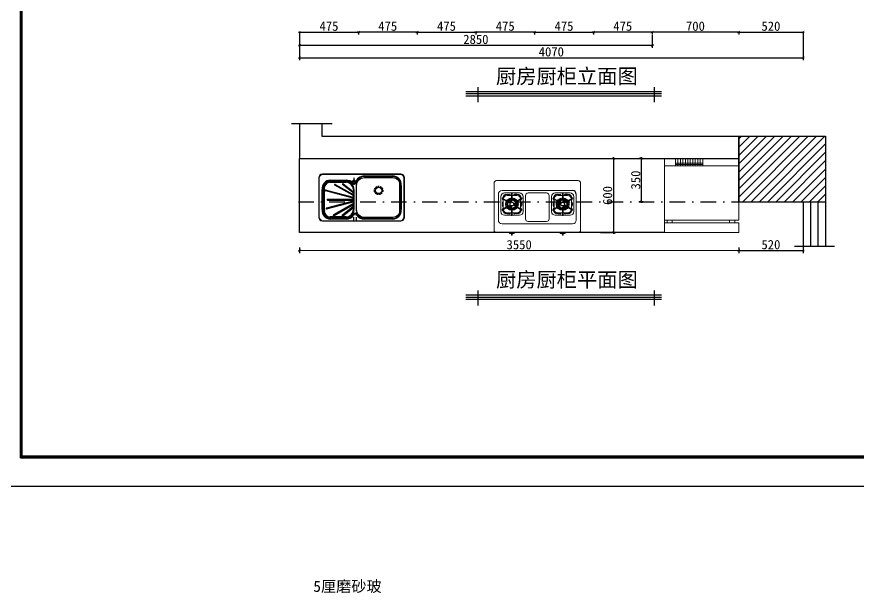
# Model space of a CAD drawing. Header units: millimetres. Extents: x 71641 to 191108, y -23091 to 29972.
# Drawn here: x 167417 to 174218, y -10485 to -5828 of the extents above; entities that cross this region are included whole.
import ezdxf

# ---------------------------------------------------------------- set-up
doc = ezdxf.new("R2010")
doc.units = ezdxf.units.MM
doc.linetypes.add('DASHDOT2', pattern=[0.5, 0.25, -0.125, 0, -0.125])
doc.linetypes.add('DASHEDX2', pattern=[1.5, 1, -0.5])
for name, color, linetype in [('00', 1, 'Continuous'), ('3', 5, 'Continuous'), ('7', 7, 'Continuous')]:
    doc.layers.add(name, color=color, linetype=linetype)
doc.layers.add('4', color=4, linetype='Continuous', lineweight=5)
doc.styles.add('30', font='SimSun.ttf', dxfattribs={"height": 75})
doc.styles.get("Standard").update_dxf_attribs({"font": 'SimSun.ttf', "height": 150})
doc.dimstyles.new('30', dxfattribs={"dimscale": 0, "dimtxt": 90, "dimasz": 20, "dimexe": 20, "dimexo": 20, "dimgap": 10, "dimtad": 1, "dimdec": 0, "dimzin": 0, "dimdsep": 46, "dimtxsty": '30', "dimblk": 'ARCHTICK', "dimcen": 20, "dimdle": 10, "dimclrd": 8, "dimclre": 8, "dimclrt": 2, "dimadec": 0, "dimazin": 0, "dimtfac": 1, "dimtdec": 0, "dimtmove": 2, "dimatfit": 3, "dimldrblk": 'DOT', "dimfxl": 0, "dimtolj": 2, "dimtzin": 0, "dimlwd": -1, "dimarcsym": 0})

# ---------------------------------------------------------------- blocks, each defined once
blk = doc.blocks.new('erhgeh')
at = {"layer": '3'}
for p, q in [((194902.2, -17332.8), (194902.2, -17332.8)), ((194902.2, -17332.8), (194920.7, -17332.8)), ((194942.2, -17314.8), (194942.2, -17385.8)), ((194942.2, -17380.8), (194942.2, -17319.8)), ((194982.2, -17332.8), (194963.7, -17332.8)), ((195312.2, -17332.8), (195330.7, -17332.8)), ((195352.2, -17314.8), (195352.2, -17385.8)), ((195352.2, -17380.8), (195352.2, -17319.8)), ((195392.2, -17332.8), (195373.7, -17332.8)), ((195392.2, -17332.8), (195392.2, -17332.8)), ((194859.9, -17362.3), (194921.4, -17397.8)), ((194917.1, -17395.3), (194864.3, -17364.8)), ((194865.2, -17400.3), (194865.2, -17419.3)), ((194921.4, -17387.8), (194933.5, -17380.8)), ((194930.2, -17400.9), (194921.4, -17387.8)), ((194934.7, -17396.8), (194927.5, -17384.3)), ((194940.5, -17394.9), (194933.5, -17380.8)), ((194956, -17403.9), (194971.7, -17402.8)), ((194957.2, -17409.8), (194971.7, -17409.8)), ((195024.5, -17362.3), (194963, -17397.8)), ((194967.3, -17395.3), (195020.1, -17364.8)), ((194971.7, -17402.8), (194971.7, -17416.8)), ((195019.2, -17400.3), (195019.2, -17419.3)), ((195269.9, -17362.3), (195331.4, -17397.8)), ((195327.1, -17395.3), (195274.3, -17364.8)), ((195275.2, -17400.3), (195275.2, -17419.3)), ((195322.7, -17402.8), (195322.7, -17416.8)), ((195338.4, -17403.9), (195322.7, -17402.8)), ((195337.2, -17409.8), (195322.7, -17409.8)), ((195353.9, -17394.9), (195360.9, -17380.8)), ((195359.7, -17396.8), (195366.9, -17384.3)), ((195373, -17387.8), (195360.9, -17380.8)), ((195364.2, -17400.9), (195373, -17387.8)), ((195434.5, -17362.3), (195373, -17397.8)), ((195377.3, -17395.3), (195430.1, -17364.8)), ((195429.2, -17400.3), (195429.2, -17419.3)), ((194859.9, -17457.3), (194921.4, -17421.8)), ((194917.1, -17424.3), (194864.3, -17454.8)), ((194930.2, -17418.8), (194921.4, -17431.9)), ((194933.5, -17438.9), (194921.4, -17431.9)), ((194934.7, -17422.8), (194927.5, -17435.4)), ((194940.5, -17424.7), (194933.5, -17438.9)), ((194942.2, -17504.8), (194942.2, -17433.8)), ((194942.2, -17438.8), (194942.2, -17499.8)), ((194956, -17415.8), (194971.7, -17416.8)), ((195024.5, -17457.3), (194963, -17421.8)), ((194967.3, -17424.3), (195020.1, -17454.8)), ((195269.9, -17457.3), (195331.4, -17421.8)), ((195327.1, -17424.3), (195274.3, -17454.8)), ((195338.4, -17415.8), (195322.7, -17416.8)), ((195352.2, -17504.8), (195352.2, -17433.8)), ((195352.2, -17438.8), (195352.2, -17499.8)), ((195353.9, -17424.7), (195360.9, -17438.9)), ((195359.7, -17422.8), (195366.9, -17435.4)), ((195360.9, -17438.9), (195373, -17431.9)), ((195364.2, -17418.8), (195373, -17431.9)), ((195434.5, -17457.3), (195373, -17421.8)), ((195377.3, -17424.3), (195430.1, -17454.8)), ((194902.2, -17486.8), (194920.7, -17486.8)), ((194982.2, -17486.8), (194963.7, -17486.8)), ((194982.2, -17486.8), (194982.2, -17486.8)), ((195312.2, -17486.8), (195312.2, -17486.8)), ((195312.2, -17486.8), (195330.7, -17486.8)), ((195392.2, -17486.8), (195373.7, -17486.8))]:
    blk.add_line(p, q, dxfattribs=at)
at = {"layer": '3', "const_width": 1}
for points in [[(194942.2, -17380.8), (194942.2, -17319.8)], [(195352.2, -17380.8), (195352.2, -17319.8)], [(194917.1, -17395.3), (194864.3, -17364.8)], [(194967.3, -17395.3), (195020.1, -17364.8)], [(195327.1, -17395.3), (195274.3, -17364.8)], [(195377.3, -17395.3), (195430.1, -17364.8)], [(194917.1, -17424.3), (194864.3, -17454.8)], [(194942.2, -17438.8), (194942.2, -17499.8)], [(194967.3, -17424.3), (195020.1, -17454.8)], [(195327.1, -17424.3), (195274.3, -17454.8)], [(195352.2, -17438.8), (195352.2, -17499.8)], [(195377.3, -17424.3), (195430.1, -17454.8)]]:
    blk.add_lwpolyline(points, dxfattribs=at)
for points in [[(194942.2, -17394.8, -1), (194942.2, -17424.8, -1), (194942.2, -17394.8, -1)], [(195352.2, -17394.8, 1), (195352.2, -17424.8, 1), (195352.2, -17394.8, 1)]]:
    blk.add_lwpolyline(points, format="xyb", dxfattribs=at)
at = {"layer": '3'}
for centre, radius in [((194942.2, -17409.8), 50), ((194942.2, -17409.8), 40), ((194942.2, -17409.8), 37), ((194942.2, -17409.8), 34), ((194942.2, -17409.8), 15), ((195352.2, -17409.8), 50), ((195352.2, -17409.8), 40), ((195352.2, -17409.8), 37), ((195352.2, -17409.8), 34), ((195352.2, -17409.8), 15)]:
    blk.add_circle(centre, radius, dxfattribs=at)
for centre, radius, start, end in [((194902.2, -17369.8), 37, 90, 180), ((194921, -17341.8), 8.95, 12.56398, 91.68605), ((194963.4, -17341.8), 8.95, 88.31395, 167.43602), ((194982.2, -17369.8), 37, 0, 90), ((195312.2, -17369.8), 37, 90, 180), ((195331, -17341.8), 8.95, 12.56398, 91.68605), ((195373.4, -17341.8), 8.95, 88.31395, 167.43602), ((195392.2, -17369.8), 37, 0, 90), ((194877.1, -17367.8), 12.1, 189.66757, 246.08239), ((194874.1, -17400.1), 8.95, 102.56398, 181.68605), ((194935.2, -17397.7), 17, 95.73063, 144.26937), ((194956.2, -17409.8), 17, 335.73063, 24.26937), ((195007.3, -17367.8), 12.1, 293.91761, 350.33243), ((195010.3, -17400.1), 8.95, 358.31395, 77.43602), ((195287.1, -17367.8), 12.1, 189.66757, 246.08239), ((195284.1, -17400.1), 8.95, 102.56398, 181.68605), ((195338.2, -17409.8), 17, 155.73063, 204.26937), ((195359.2, -17397.7), 17, 35.73063, 84.26937), ((195417.3, -17367.8), 12.1, 293.91761, 350.33243), ((195420.3, -17400.1), 8.95, 358.31395, 77.43602), ((194874.1, -17419.6), 8.95, 178.31395, 257.43602), ((194877.1, -17451.8), 12.1, 113.91761, 170.33243), ((194902.2, -17449.8), 37, 180, 270), ((194935.2, -17421.9), 17, 215.73063, 264.26937), ((194982.2, -17449.8), 37, 270, 0), ((195010.3, -17419.6), 8.95, 282.56398, 1.68605), ((195007.3, -17451.8), 12.1, 9.66757, 66.08239), ((195284.1, -17419.6), 8.95, 178.31395, 257.43602), ((195287.1, -17451.8), 12.1, 113.91761, 170.33243), ((195312.2, -17449.8), 37, 180, 270), ((195359.2, -17421.9), 17, 275.73063, 324.26937), ((195392.2, -17449.8), 37, 270, 0), ((195420.3, -17419.6), 8.95, 282.56398, 1.68605), ((195417.3, -17451.8), 12.1, 9.66757, 66.08239), ((194921, -17477.9), 8.95, 268.31395, 347.43602), ((194963.4, -17477.9), 8.95, 192.56398, 271.68605), ((195331, -17477.9), 8.95, 268.31395, 347.43602), ((195373.4, -17477.9), 8.95, 192.56398, 271.68605)]:
    blk.add_arc(centre, radius, start, end, dxfattribs=at)
at = {"layer": '4', "color": 4}
for p, q in [((194797.2, -17239.8), (194797.2, -17619.8)), ((195477.2, -17219.8), (194817.2, -17219.8)), ((195497.2, -17619.8), (195497.2, -17239.8)), ((194832.2, -17329.8), (194832.2, -17539.8)), ((194862.2, -17299.8), (195432.2, -17299.8)), ((194882.2, -17319.8), (195002.2, -17319.8)), ((194902.2, -17339.8), (194982.2, -17339.8)), ((195052.2, -17339.8), (195052.2, -17529.8)), ((195072.2, -17319.8), (195222.2, -17319.8)), ((195242.2, -17339.8), (195242.2, -17529.8)), ((195412.2, -17319.8), (195292.2, -17319.8)), ((195392.2, -17339.8), (195312.2, -17339.8)), ((195462.2, -17539.8), (195462.2, -17329.8)), ((194852.2, -17349.8), (194852.2, -17469.8)), ((194872.2, -17369.8), (194872.2, -17449.8)), ((195012.2, -17369.8), (195012.2, -17449.8)), ((195032.2, -17349.8), (195032.2, -17469.8)), ((195262.2, -17349.8), (195262.2, -17469.8)), ((195282.2, -17369.8), (195282.2, -17449.8)), ((195422.2, -17369.8), (195422.2, -17449.8)), ((195442.2, -17349.8), (195442.2, -17469.8)), ((194882.2, -17499.8), (195002.2, -17499.8)), ((194902.2, -17479.8), (194982.2, -17479.8)), ((195412.2, -17499.8), (195292.2, -17499.8)), ((195392.2, -17479.8), (195312.2, -17479.8)), ((194862.2, -17569.8), (195432.2, -17569.8)), ((195072.2, -17549.8), (195222.2, -17549.8)), ((194817.2, -17639.8), (195477.2, -17639.8)), ((194921.3, -17639.8), (194921.3, -17645.1)), ((194923, -17647.1), (194935.7, -17649)), ((194938.3, -17651.9), (194938.3, -17657.8)), ((194940.3, -17659.8), (194942.3, -17659.8)), ((194944.3, -17651.9), (194944.3, -17657.8)), ((194946.8, -17649), (194959.6, -17647.1)), ((194961.3, -17639.8), (194961.3, -17645.1)), ((195333.1, -17639.8), (195333.1, -17645.1)), ((195347.6, -17649), (195334.8, -17647.1)), ((195350.1, -17651.9), (195350.1, -17657.8)), ((195354.1, -17659.8), (195352.1, -17659.8)), ((195356.1, -17651.9), (195356.1, -17657.8)), ((195371.4, -17647.1), (195358.7, -17649)), ((195373.1, -17639.8), (195373.1, -17645.1))]:
    blk.add_line(p, q, dxfattribs=at)
for centre, radius, start, end in [((194817.2, -17239.8), 20, 90, 180), ((195477.2, -17239.8), 20, 0, 90), ((194862.2, -17329.8), 30, 90, 180), ((194882.2, -17349.8), 30, 90, 180), ((194902.2, -17369.8), 30, 90, 180), ((194982.2, -17369.8), 30, 0, 90), ((195002.2, -17349.8), 30, 0, 90), ((195072.2, -17339.8), 20, 90, 180), ((195222.2, -17339.8), 20, 0, 90), ((195292.2, -17349.8), 30, 90, 180), ((195312.2, -17369.8), 30, 90, 180), ((195392.2, -17369.8), 30, 0, 90), ((195412.2, -17349.8), 30, 0, 90), ((194882.2, -17469.8), 30, 180, 270), ((194902.2, -17449.8), 30, 180, 270), ((194982.2, -17449.8), 30, 270, 0), ((195002.2, -17469.8), 30, 270, 0), ((195292.2, -17469.8), 30, 180, 270), ((195312.2, -17449.8), 30, 180, 270), ((195392.2, -17449.8), 30, 270, 0), ((195412.2, -17469.8), 30, 270, 0), ((194862.2, -17539.8), 30, 180, 270), ((195072.2, -17529.8), 20, 180, 270), ((195222.2, -17529.8), 20, 270, 0), ((195432.2, -17539.8), 30, 270, 0), ((194817.2, -17619.8), 20, 180, 270), ((194923.3, -17645.1), 2, 180, 261.46923), ((194941.3, -17895), 248.6, 85.77922, 94.22078), ((194931, -17652.6), 7.27, 12.02403, 57.18589), ((194935.3, -17651.9), 3, 0, 81.46923), ((194940.3, -17657.8), 2, 180, 270), ((194942.3, -17657.8), 2, 270, 0), ((194947.3, -17651.9), 3, 98.53077, 180), ((194951.5, -17652.6), 7.27, 122.81411, 167.97597), ((194959.3, -17645.1), 2, 278.53077, 0), ((195335.1, -17645.1), 2, 180, 261.46923), ((195353.1, -17895), 248.6, 85.77922, 94.22078), ((195342.9, -17652.6), 7.27, 12.02403, 57.18589), ((195347.1, -17651.9), 3, 0, 81.46923), ((195352.1, -17657.8), 2, 180, 270), ((195354.1, -17657.8), 2, 270, 0), ((195359.1, -17651.9), 3, 98.53077, 180), ((195363.3, -17652.6), 7.27, 122.81411, 167.97597), ((195371.1, -17645.1), 2, 278.53077, 0), ((195477.2, -17619.8), 20, 270, 0)]:
    blk.add_arc(centre, radius, start, end, dxfattribs=at)
at = {"layer": '7', "color": 7}
blk.add_arc((195432.2, -17329.8), 30, 0, 90, dxfattribs=at)
blk.add_arc((195432.2, -17329.8), 30, 0, 90, dxfattribs=at)
blk = doc.blocks.new('ggeg')
at = {"layer": '4', "color": 8}
for p, q in [((193093.9, -17559.8), (193093.9, -17039.8)), ((193182.5, -17039.8), (193182.5, -17099.8)), ((193202.5, -17039.8), (193202.5, -17099.8)), ((193222.5, -17039.8), (193222.5, -17099.8)), ((193242.5, -17039.8), (193242.5, -17099.8)), ((193262.5, -17039.8), (193262.5, -17099.8)), ((193282.5, -17039.8), (193282.5, -17099.8)), ((193302.5, -17039.8), (193302.5, -17099.8)), ((193322.5, -17039.8), (193322.5, -17099.8)), ((193342.5, -17039.8), (193342.5, -17099.8)), ((193362.5, -17039.8), (193362.5, -17099.8)), ((193382.5, -17039.8), (193382.5, -17099.8)), ((193402.5, -17039.8), (193402.5, -17099.8)), ((193693.9, -17539.8), (193693.9, -17039.8)), ((193693.9, -17099.8), (193093.9, -17099.8)), ((193402.5, -17079.8), (193182.5, -17079.8)), ((193402.5, -17089.8), (193182.5, -17089.8)), ((193093.9, -17539.8), (193693.9, -17539.8)), ((193115.2, -17559.8), (193115.2, -17539.8)), ((193156.9, -17559.8), (193156.9, -17539.8)), ((193619.9, -17559.8), (193619.9, -17539.8)), ((193661.5, -17559.8), (193661.5, -17539.8)), ((193093.9, -17559.8), (193693.9, -17559.8)), ((193093.9, -17559.8), (193093.9, -17639.8)), ((193693.9, -17639.8), (193693.9, -17559.8)), ((193093.9, -17639.8), (193693.9, -17639.8))]:
    blk.add_line(p, q, dxfattribs=at)
blk = doc.blocks.new('_ARCHTICK')
at = {"color": 0, "linetype": 'ByBlock', "const_width": 0.15}
blk.add_lwpolyline([(-0.5, -0.5), (0.5, 0.5)], dxfattribs=at)
blk = doc.blocks.new('*D506')
at = {"color": 8, "lineweight": -2}
for p, q in [((172134.8, -6971.8), (172260.4, -6971.8)), ((172134.8, -7571.8), (172260.4, -7571.8))]:
    blk.add_line(p, q, dxfattribs=at)
at = {"color": 8}
blk.add_line((172240.4, -6961.8), (172240.4, -7581.8), dxfattribs=at)
at = {"layer": 'Defpoints', "color": 0}
for p in [(172114.8, -6971.8), (172114.8, -7571.8), (172240.4, -7571.8)]:
    blk.add_point(p, dxfattribs=at)
at = {"color": 8, "xscale": 20, "yscale": 20, "zscale": 20}
for p, rotation in [((172240.4, -6971.8), 90), ((172240.4, -7571.8), 270)]:
    blk.add_blockref('_ARCHTICK', p, dxfattribs=dict(at, rotation=rotation))
at = {"color": 2, "insert": (172192.9, -7271.8), "char_height": 75, "attachment_point": 5, "rotation": 90, "style": '30'}
blk.add_mtext('\\A2;600', dxfattribs=at)
blk = doc.blocks.new('_Dot')
at = {"color": 0, "linetype": 'ByBlock', "lineweight": -2}
blk.add_line((-0.5, 0), (-1, 0), dxfattribs=at)
at = {"color": 0, "linetype": 'ByBlock', "const_width": 0.5}
blk.add_lwpolyline([(-0.25, 0, 1), (0.25, 0, 1)], format="xyb", close=True, dxfattribs=at)
blk = doc.blocks.new('DOT')
at = {"color": 0, "linetype": 'ByBlock'}
blk.add_line((-0.5, 0), (-1, 0), dxfattribs=at)
at = {"color": 0, "linetype": 'ByBlock', "const_width": 0.5}
blk.add_lwpolyline([(-0.25, 0, 1), (0.25, 0, 1)], format="xyb", close=True, dxfattribs=at)
blk = doc.blocks.new('*D507')
at = {"color": 8}
blk.add_line((173262.7, -7717), (169692.7, -7717.7), dxfattribs=at)
at = {"color": 8, "lineweight": -2}
for p, q in [((169702.7, -7692.1), (169702.7, -7737.7)), ((173252.7, -7691.4), (173252.7, -7737))]:
    blk.add_line(p, q, dxfattribs=at)
at = {"layer": 'Defpoints', "color": 0}
for p in [(169702.7, -7672.1), (173252.7, -7671.4), (169702.7, -7717.7)]:
    blk.add_point(p, dxfattribs=at)
at = {"color": 8, "xscale": 20, "yscale": 20, "zscale": 20}
for p, rotation in [((169702.7, -7717.7), 180.0113753981671), ((173252.7, -7717), 0.01137539816710387)]:
    blk.add_blockref('_ARCHTICK', p, dxfattribs=dict(at, rotation=rotation))
at = {"color": 2, "insert": (171477.7, -7669.8), "char_height": 75, "attachment_point": 5, "rotation": 0.01138, "style": '30'}
blk.add_mtext('\\A2;3550', dxfattribs=at)
blk = doc.blocks.new('*D509')
at = {"color": 8, "lineweight": -2}
for p, q in [((169702.7, -5946.2), (169702.7, -6178.7)), ((173772.7, -5946.2), (173772.7, -6178.7))]:
    blk.add_line(p, q, dxfattribs=at)
at = {"color": 8}
blk.add_line((169692.7, -6158.7), (173782.7, -6158.7), dxfattribs=at)
at = {"layer": 'Defpoints', "color": 0}
for p in [(169702.7, -5926.2), (173772.7, -5926.2), (173772.7, -6158.7)]:
    blk.add_point(p, dxfattribs=at)
at = {"color": 8, "xscale": 20, "yscale": 20, "zscale": 20, "rotation": 180}
blk.add_blockref('_ARCHTICK', (169702.7, -6158.7), dxfattribs=at)
at = {"color": 8, "xscale": 20, "yscale": 20, "zscale": 20}
blk.add_blockref('_ARCHTICK', (173772.7, -6158.7), dxfattribs=at)
at = {"color": 2, "insert": (171737.7, -6111.2), "char_height": 75, "attachment_point": 5, "style": '30'}
blk.add_mtext('\\A2;4070', dxfattribs=at)
blk = doc.blocks.new('*D510')
at = {"color": 8}
blk.add_line((173262.7, -5951.7), (172542.7, -5951.7), dxfattribs=at)
at = {"color": 8, "lineweight": -2}
for p, q in [((172552.7, -5946.2), (172552.7, -5971.7)), ((173252.7, -5954.4), (173252.7, -5971.7))]:
    blk.add_line(p, q, dxfattribs=at)
at = {"layer": 'Defpoints', "color": 0}
for p in [(172552.7, -5926.2), (172552.7, -5951.7), (173252.7, -5934.4)]:
    blk.add_point(p, dxfattribs=at)
at = {"color": 8, "xscale": 20, "yscale": 20, "zscale": 20, "rotation": 180}
blk.add_blockref('_ARCHTICK', (172552.7, -5951.7), dxfattribs=at)
at = {"color": 8, "xscale": 20, "yscale": 20, "zscale": 20}
blk.add_blockref('_ARCHTICK', (173252.7, -5951.7), dxfattribs=at)
at = {"color": 2, "insert": (172902.7, -5904.2), "char_height": 75, "attachment_point": 5, "style": '30'}
blk.add_mtext('\\A2;700', dxfattribs=at)
blk = doc.blocks.new('A$C61806B4C')
at = {"layer": '3', "linetype": 'DASHEDX2', "ltscale": 30}
for p, q in [((335.5, 352), (335.5, 411.9)), ((310.2, 381.5), (360.2, 381.5)), ((335, 8.5), (335, 145.3)), ((360, 8.5), (360, 150.3))]:
    blk.add_line(p, q, dxfattribs=at)
at = {"layer": '3'}
for p, q in [((435, 430), (705, 430)), ((435, 425), (705, 425)), ((110, 390), (260, 390)), ((110, 385), (260, 385)), ((110, 375), (260, 375)), ((110.1, 370), (260, 370)), ((324.4, 246.1), (152.9, 342.1)), ((156.2, 349.5), (326, 254.3)), ((322.3, 274.7), (226.3, 347.8)), ((231.3, 354.2), (330, 279.1)), ((779.1, 340), (779.1, 110)), ((784.1, 340), (784.1, 110)), ((33.7, 110), (33.7, 300)), ((38.7, 110), (38.7, 300)), ((48.7, 110), (48.7, 300)), ((53.7, 109.6), (53.7, 300.4)), ((327.7, 219.1), (68.4, 287.6)), ((69.4, 295.6), (326.9, 227.4)), ((330, 300), (330, 110)), ((335, 300), (335, 110)), ((327.7, 191.9), (73.3, 124.7)), ((74.4, 116.7), (327, 183.6)), ((83.5, 208.9), (321.1, 210.1)), ((83.5, 200.9), (321.1, 200.9)), ((324.6, 164.9), (140.7, 59.8)), ((144, 52.4), (326.2, 156.7)), ((322.6, 136.3), (224.3, 58.6)), ((229.3, 52.2), (330, 131.8)), ((260, 35), (110, 35)), ((260, 25), (110, 25)), ((260, 20), (110, 20)), ((260, 40), (110.1, 40)), ((705, 25), (435, 25)), ((705, 20), (435, 20))]:
    blk.add_line(p, q, dxfattribs=at)
blk.add_lwpolyline([(435, 415), (705, 415, -0.445378), (769.1, 340), (769.1, 110, -0.445378), (705, 35), (435, 35, -0.414214), (360, 110), (360, 340, -0.414214)], format="xyb", close=True, dxfattribs=at)
for points in [[(326.4, 253.6), (329.7, 253.7), (330.3, 258.9), (330.3, 262.2), (327.6, 267.5), (325.6, 270.8), (322.3, 274.7)], [(326.9, 227.4), (329.4, 231.9), (329.4, 234.5), (328.7, 239.8), (327.4, 242.4), (326.7, 244.4), (324.4, 246.1)], [(321.1, 210.1), (324.9, 212.7), (326.8, 215.4), (327.5, 216.7), (326.8, 219.3)], [(321.1, 200.9), (324.9, 198.3), (326.9, 195.6), (327.5, 194.3), (326.9, 191.7)], [(327, 183.6), (329.5, 179.2), (329.5, 176.5), (328.8, 171.2), (327.5, 168.6), (326.9, 166.6), (324.6, 164.9)], [(326.6, 157.4), (329.9, 157.4), (330.6, 152.1), (330.6, 148.8), (327.9, 143.5), (325.9, 140.2), (322.6, 136.3)]]:
    blk.add_lwpolyline(points, dxfattribs=at)
for centre, radius in [((335.5, 381.5), 9.98), ((569.6, 292.4), 30)]:
    blk.add_circle(centre, radius, dxfattribs=at)
at = {"layer": '3', "linetype": 'DASHEDX2', "ltscale": 15}
blk.add_circle((569.6, 292.4), 40, dxfattribs=at)
at = {"layer": '3'}
for centre, radius, start, end in [((435, 340), 90, 90, 165.54175), ((435, 340), 85, 90, 165.97218), ((703.3, 348.8), 81.2, 353.79855, 88.80782), ((703.3, 348.7), 76.3, 353.4172, 88.7258), ((112.1, 310.8), 79.2, 91.55095, 187.83485), ((112.2, 310.8), 74.3, 91.66165, 188.32154), ((112.2, 310.6), 64.4, 91.93734, 189.50115), ((112.2, 310.6), 59.4, 92.01724, 189.89388), ((154.5, 345.8), 4.05, 66.25499, 246.25499), ((230, 350.4), 4.05, 67.55079, 247.55079), ((260, 300), 90, 43.79336, 90), ((260, 300), 85, 40.28976, 90), ((260, 300), 75, 0, 90), ((260, 300), 70, 0, 90), ((336.4, 369.2), 18.3, 231.12191, 331.88838), ((336.4, 369.2), 13.3, 211.44562, 329.4824), ((68.9, 291.6), 4.05, 82.59265, 262.59265), ((83.5, 205), 4.05, 90, 270), ((83.5, 204.9), 4.05, 90.26249, 270.26249), ((112.1, 99.2), 79.2, 172.16515, 268.44905), ((112.2, 99.2), 74.3, 171.67846, 268.33835), ((112.2, 99.4), 64.4, 170.49885, 268.06266), ((112.2, 99.4), 59.4, 170.10612, 267.98276), ((73.9, 120.7), 4.05, 97.66984, 277.66984), ((260, 110), 70, 270, 0), ((260, 110), 75, 270, 0), ((703.3, 101.3), 76.3, 271.2742, 6.5828), ((703.3, 101.2), 81.2, 271.19218, 6.20145), ((142.3, 56.1), 4.05, 114.0075, 294.0075), ((228, 56), 4.05, 112.7117, 292.7117), ((260, 110), 85, 270, 328.92614), ((260, 110), 90, 270, 328.8241), ((347.9, 55.8), 18.3, 16.84671, 146.70855), ((347.9, 55.8), 13.3, 13.70757, 148.55438), ((435, 110), 90, 214.58235, 270), ((435, 110), 85, 215.14391, 270)]:
    blk.add_arc(centre, radius, start, end, dxfattribs=at)
at = {"layer": '4'}
for p, q in [((0, 35), (0, 415)), ((5, 40), (5, 410)), ((35, 450), (780, 450)), ((40, 445), (775, 445)), ((810, 410), (810, 40)), ((815, 415), (815, 35)), ((775, 5), (40, 5)), ((780, 0), (35, 0))]:
    blk.add_line(p, q, dxfattribs=at)
for centre, start, end in [((35, 415), 90, 180), ((40, 410), 90, 180), ((775, 410), 0, 90), ((780, 415), 0, 90), ((35, 35), 180, 270), ((40, 40), 180, 270), ((775, 40), 270, 0), ((780, 35), 270, 0)]:
    blk.add_arc(centre, 35, start, end, dxfattribs=at)
blk = doc.blocks.new('洗手池图块')
at = {"layer": '3'}
blk.add_blockref('A$C61806B4C', (-920.5, -7.7), dxfattribs=at)
blk = doc.blocks.new('*D511')
at = {"color": 8, "lineweight": -2}
for p, q in [((172479.5, -6971.8), (172447.3, -6971.8)), ((172479.5, -7321.8), (172447.3, -7321.8))]:
    blk.add_line(p, q, dxfattribs=at)
at = {"color": 8}
blk.add_line((172467.3, -7331.8), (172467.3, -6961.8), dxfattribs=at)
at = {"layer": 'Defpoints', "color": 0}
for p in [(172467.3, -6971.8), (172499.5, -6971.8), (172499.5, -7321.8)]:
    blk.add_point(p, dxfattribs=at)
at = {"color": 8, "xscale": 20, "yscale": 20, "zscale": 20}
for p, rotation in [((172467.3, -6971.8), 90), ((172467.3, -7321.8), 270)]:
    blk.add_blockref('_ARCHTICK', p, dxfattribs=dict(at, rotation=rotation))
at = {"color": 2, "insert": (172419.8, -7146.8), "char_height": 75, "attachment_point": 5, "rotation": 90, "style": '30'}
blk.add_mtext('\\A2;350', dxfattribs=at)
blk = doc.blocks.new('*D512')
at = {"color": 8, "lineweight": -2}
for p, q in [((169702.7, -5976.7), (169702.7, -6078.3)), ((172552.7, -5976.7), (172552.7, -6078.3))]:
    blk.add_line(p, q, dxfattribs=at)
at = {"color": 8}
blk.add_line((169692.7, -6058.3), (172562.7, -6058.3), dxfattribs=at)
at = {"layer": 'Defpoints', "color": 0}
for p in [(169702.7, -5956.7), (172552.7, -5956.7), (172552.7, -6058.3)]:
    blk.add_point(p, dxfattribs=at)
at = {"color": 8, "xscale": 20, "yscale": 20, "zscale": 20, "rotation": 180}
blk.add_blockref('_ARCHTICK', (169702.7, -6058.3), dxfattribs=at)
at = {"color": 8, "xscale": 20, "yscale": 20, "zscale": 20}
blk.add_blockref('_ARCHTICK', (172552.7, -6058.3), dxfattribs=at)
at = {"color": 2, "insert": (171127.7, -6010.8), "char_height": 75, "attachment_point": 5, "style": '30'}
blk.add_mtext('\\A2;2850', dxfattribs=at)
blk = doc.blocks.new('*D513')
at = {"color": 8}
blk.add_line((171612.7, -5951.7), (171117.7, -5951.7), dxfattribs=at)
at = {"color": 8, "lineweight": -2}
for p, q in [((171127.7, -5946.2), (171127.7, -5971.7)), ((171602.7, -5946.2), (171602.7, -5971.7))]:
    blk.add_line(p, q, dxfattribs=at)
at = {"layer": 'Defpoints', "color": 0}
for p in [(171127.7, -5926.2), (171127.7, -5951.7), (171602.7, -5926.2)]:
    blk.add_point(p, dxfattribs=at)
at = {"color": 8, "xscale": 20, "yscale": 20, "zscale": 20, "rotation": 180}
blk.add_blockref('_ARCHTICK', (171127.7, -5951.7), dxfattribs=at)
at = {"color": 8, "xscale": 20, "yscale": 20, "zscale": 20}
blk.add_blockref('_ARCHTICK', (171602.7, -5951.7), dxfattribs=at)
at = {"color": 2, "insert": (171365.2, -5904.2), "char_height": 75, "attachment_point": 5, "style": '30'}
blk.add_mtext('\\A2;475', dxfattribs=at)
blk = doc.blocks.new('*D514')
at = {"color": 8}
blk.add_line((170662.7, -5951.7), (170167.7, -5951.7), dxfattribs=at)
at = {"color": 8, "lineweight": -2}
for p, q in [((170177.7, -5946.2), (170177.7, -5971.7)), ((170652.7, -5946.2), (170652.7, -5971.7))]:
    blk.add_line(p, q, dxfattribs=at)
at = {"layer": 'Defpoints', "color": 0}
for p in [(170177.7, -5926.2), (170177.7, -5951.7), (170652.7, -5926.2)]:
    blk.add_point(p, dxfattribs=at)
at = {"color": 8, "xscale": 20, "yscale": 20, "zscale": 20, "rotation": 180}
blk.add_blockref('_ARCHTICK', (170177.7, -5951.7), dxfattribs=at)
at = {"color": 8, "xscale": 20, "yscale": 20, "zscale": 20}
blk.add_blockref('_ARCHTICK', (170652.7, -5951.7), dxfattribs=at)
at = {"color": 2, "insert": (170415.2, -5904.2), "char_height": 75, "attachment_point": 5, "style": '30'}
blk.add_mtext('\\A2;475', dxfattribs=at)
blk = doc.blocks.new('*D515')
at = {"color": 8}
blk.add_line((169692.7, -5951.7), (170187.7, -5951.7), dxfattribs=at)
at = {"color": 8, "lineweight": -2}
for p, q in [((169702.7, -5946.2), (169702.7, -5971.7)), ((170177.7, -5946.2), (170177.7, -5971.7))]:
    blk.add_line(p, q, dxfattribs=at)
at = {"layer": 'Defpoints', "color": 0}
for p in [(169702.7, -5926.2), (170177.7, -5926.2), (170177.7, -5951.7)]:
    blk.add_point(p, dxfattribs=at)
at = {"color": 8, "xscale": 20, "yscale": 20, "zscale": 20, "rotation": 180}
blk.add_blockref('_ARCHTICK', (169702.7, -5951.7), dxfattribs=at)
at = {"color": 8, "xscale": 20, "yscale": 20, "zscale": 20}
blk.add_blockref('_ARCHTICK', (170177.7, -5951.7), dxfattribs=at)
at = {"color": 2, "insert": (169940.2, -5904.2), "char_height": 75, "attachment_point": 5, "style": '30'}
blk.add_mtext('\\A2;475', dxfattribs=at)
blk = doc.blocks.new('*D516')
at = {"color": 8}
blk.add_line((170642.7, -5951.7), (171137.7, -5951.7), dxfattribs=at)
at = {"color": 8, "lineweight": -2}
for p, q in [((170652.7, -5946.2), (170652.7, -5971.7)), ((171127.7, -5946.2), (171127.7, -5971.7))]:
    blk.add_line(p, q, dxfattribs=at)
at = {"layer": 'Defpoints', "color": 0}
for p in [(170652.7, -5926.2), (171127.7, -5926.2), (171127.7, -5951.7)]:
    blk.add_point(p, dxfattribs=at)
at = {"color": 8, "xscale": 20, "yscale": 20, "zscale": 20, "rotation": 180}
blk.add_blockref('_ARCHTICK', (170652.7, -5951.7), dxfattribs=at)
at = {"color": 8, "xscale": 20, "yscale": 20, "zscale": 20}
blk.add_blockref('_ARCHTICK', (171127.7, -5951.7), dxfattribs=at)
at = {"color": 2, "insert": (170890.2, -5904.2), "char_height": 75, "attachment_point": 5, "style": '30'}
blk.add_mtext('\\A2;475', dxfattribs=at)
blk = doc.blocks.new('*D518')
at = {"color": 8}
blk.add_line((171592.7, -5951.7), (172087.7, -5951.7), dxfattribs=at)
at = {"color": 8, "lineweight": -2}
for p, q in [((171602.7, -5946.2), (171602.7, -5971.7)), ((172077.7, -5946.2), (172077.7, -5971.7))]:
    blk.add_line(p, q, dxfattribs=at)
at = {"layer": 'Defpoints', "color": 0}
for p in [(171602.7, -5926.2), (172077.7, -5926.2), (172077.7, -5951.7)]:
    blk.add_point(p, dxfattribs=at)
at = {"color": 8, "xscale": 20, "yscale": 20, "zscale": 20, "rotation": 180}
blk.add_blockref('_ARCHTICK', (171602.7, -5951.7), dxfattribs=at)
at = {"color": 8, "xscale": 20, "yscale": 20, "zscale": 20}
blk.add_blockref('_ARCHTICK', (172077.7, -5951.7), dxfattribs=at)
at = {"color": 2, "insert": (171840.2, -5904.2), "char_height": 75, "attachment_point": 5, "style": '30'}
blk.add_mtext('\\A2;475', dxfattribs=at)
blk = doc.blocks.new('*D519')
at = {"color": 8}
blk.add_line((172562.7, -5951.7), (172067.7, -5951.7), dxfattribs=at)
at = {"color": 8, "lineweight": -2}
for p, q in [((172077.7, -5946.2), (172077.7, -5971.7)), ((172552.7, -5946.2), (172552.7, -5971.7))]:
    blk.add_line(p, q, dxfattribs=at)
at = {"layer": 'Defpoints', "color": 0}
for p in [(172077.7, -5926.2), (172077.7, -5951.7), (172552.7, -5926.2)]:
    blk.add_point(p, dxfattribs=at)
at = {"color": 8, "xscale": 20, "yscale": 20, "zscale": 20, "rotation": 180}
blk.add_blockref('_ARCHTICK', (172077.7, -5951.7), dxfattribs=at)
at = {"color": 8, "xscale": 20, "yscale": 20, "zscale": 20}
blk.add_blockref('_ARCHTICK', (172552.7, -5951.7), dxfattribs=at)
at = {"color": 2, "insert": (172315.2, -5904.2), "char_height": 75, "attachment_point": 5, "style": '30'}
blk.add_mtext('\\A2;475', dxfattribs=at)
blk = doc.blocks.new('*D521')
at = {"color": 8}
blk.add_line((173242.7, -5951.7), (173782.7, -5951.7), dxfattribs=at)
at = {"color": 8, "lineweight": -2}
for p, q in [((173252.7, -5954.4), (173252.7, -5971.7)), ((173772.7, -5954.4), (173772.7, -5971.7))]:
    blk.add_line(p, q, dxfattribs=at)
at = {"layer": 'Defpoints', "color": 0}
for p in [(173252.7, -5934.4), (173772.7, -5934.4), (173772.7, -5951.7)]:
    blk.add_point(p, dxfattribs=at)
at = {"color": 8, "xscale": 20, "yscale": 20, "zscale": 20, "rotation": 180}
blk.add_blockref('_ARCHTICK', (173252.7, -5951.7), dxfattribs=at)
at = {"color": 8, "xscale": 20, "yscale": 20, "zscale": 20}
blk.add_blockref('_ARCHTICK', (173772.7, -5951.7), dxfattribs=at)
at = {"color": 2, "insert": (173512.7, -5904.2), "char_height": 75, "attachment_point": 5, "style": '30'}
blk.add_mtext('\\A2;520', dxfattribs=at)
blk = doc.blocks.new('*D578')
at = {"color": 8, "lineweight": -2}
for p, q in [((173772.7, -7661.8), (173772.7, -7736.9)), ((173252.7, -7691.4), (173252.7, -7737))]:
    blk.add_line(p, q, dxfattribs=at)
at = {"color": 8}
blk.add_line((173242.7, -7717), (173782.7, -7716.9), dxfattribs=at)
at = {"layer": 'Defpoints', "color": 0}
for p in [(173252.7, -7671.4), (173772.7, -7641.8), (173772.7, -7716.9)]:
    blk.add_point(p, dxfattribs=at)
at = {"color": 8, "xscale": 20, "yscale": 20, "zscale": 20}
for p, rotation in [((173252.7, -7717), 180.0113753981671), ((173772.7, -7716.9), 0.01137539816713054)]:
    blk.add_blockref('_ARCHTICK', p, dxfattribs=dict(at, rotation=rotation))
at = {"color": 2, "insert": (173512.7, -7669.4), "char_height": 75, "attachment_point": 5, "rotation": 0.01138, "style": '30'}
blk.add_mtext('\\A2;520', dxfattribs=at)

msp = doc.modelspace()

# ---------------------------------------------------------------- hatches: boundary and pattern name
h = msp.add_hatch()
h.set_pattern_fill('ANSI31', color=8, scale=15, angle=180, style=0)
h.set_pattern_definition([(225, (251680.525, -15675.204), (33.67596, -33.67596), [])])
h.paths.add_polyline_path([(173252.7, -6791.8), (173252.7, -7321.8), (173952.7, -7321.8), (173952.7, -6791.8)])

# ---------------------------------------------------------------- linework, layer by layer
at = {"color": 1}
for p, q in [((169964.9, -6691.8), (169636.4, -6691.8)), ((173702.5, -7681), (174026.4, -7681))]:
    msp.add_line(p, q, dxfattribs=at)
for p, q in [((169702.7, -6691.8), (169702.7, -6971.8)), ((169882.7, -6691.8), (169882.7, -6791.8)), ((169882.7, -6791.8), (173952.7, -6791.8)), ((173252.7, -6791.8), (173252.7, -7321.8)), ((173252.7, -7321.8), (173252.7, -6791.8)), ((173952.7, -6791.8), (173952.7, -7321.8)), ((169702.7, -6971.8), (173252.7, -6971.8)), ((173252.7, -7321.8), (173952.7, -7321.8)), ((173772.7, -7321.8), (173772.7, -7681)), ((173952.7, -7321.8), (173952.7, -7681))]:
    msp.add_line(p, q)
at = {"color": 3}
for p, q in [((169702.7, -7571.8), (169702.7, -6971.8)), ((173832.7, -7321.8), (173832.7, -7681)), ((173892.7, -7321.8), (173892.7, -7681)), ((172652.7, -7571.8), (169702.7, -7571.8))]:
    msp.add_line(p, q, dxfattribs=at)
at = {"color": 2, "linetype": 'DASHDOT2', "ltscale": 500}
msp.add_line((169692.7, -7321.8), (173252.7, -7321.8), dxfattribs=at)
at = {"color": 3, "lineweight": -2}
msp.add_line((167447, -9390.9), (178928.5, -9390.9), dxfattribs=at)
for points in [[(167447, -1371.3), (178928.5, -1371.3), (178928.5, -9390.9), (167447, -9390.9)], [(167453.5, -1377.8), (178922, -1377.8), (178922, -9384.4), (167453.5, -9384.4)], [(167460, -1384.3), (178915.5, -1384.3), (178915.5, -9377.9), (167460, -9377.9)]]:
    msp.add_lwpolyline(points, close=True, dxfattribs=at)
at = {"layer": '00', "color": 8, "lineweight": -2}
for p, q in [((172627.7, -6434, -342.9), (171047, -6434, -342.9)), ((171144, -6395.8, -342.9), (171144, -6516.7, -342.9)), ((172568.8, -6395.8, -342.9), (172568.8, -6516.7, -342.9)), ((172627.7, -6468.2, -342.9), (171047, -6468.2, -342.9)), ((172627.7, -8077.9, -342.9), (171047, -8077.9, -342.9)), ((171144, -8039.6, -342.9), (171144, -8160.5, -342.9)), ((172568.8, -8039.6, -342.9), (172568.8, -8160.5, -342.9)), ((172627.7, -8112.1, -342.9), (171047, -8112.1, -342.9))]:
    msp.add_line(p, q, dxfattribs=at)
at = {"layer": '00', "color": 2, "lineweight": -2}
for p, q in [((172627.7, -6451.1, -342.9), (171047, -6451.1, -342.9)), ((172627.7, -8095, -342.9), (171047, -8095, -342.9))]:
    msp.add_line(p, q, dxfattribs=at)
at = {"layer": '00', "color": 8, "lineweight": -2}
msp.add_lwpolyline([(167214.4, -1138.7), (179161.1, -1138.7), (179161.1, -9623.5), (167214.4, -9623.5)], close=True, dxfattribs=at)

# ---------------------------------------------------------------- block references
for name, p in [('ggeg', (-20441.2, 10068.1)), ('erhgeh', (-23522.8, 10068.1))]:
    msp.add_blockref(name, p)
at = {"layer": '3', "color": 3, "xscale": 0.8500000000058208, "yscale": 0.8499999999985448, "zscale": 0.85}
msp.add_blockref('洗手池图块', (170640, -7473.1), dxfattribs=at)

# ---------------------------------------------------------------- texts
at = {"color": 8, "char_height": 120, "width": 4366.126, "attachment_point": 3}
for s, insert in [('{\\C2;厨房厨柜立面图}', (172436.1, -6248, -342.9)), ('{\\C2;厨房厨柜平面图}', (172436.1, -7891.9, -342.9))]:
    msp.add_mtext(s, dxfattribs=dict(at, insert=insert))
at = {"color": 2, "insert": (169814.1, -10384.7), "char_height": 90, "attachment_point": 1, "style": '30'}
msp.add_mtext('5厘磨砂玻', dxfattribs=at)

# ---------------------------------------------------------------- dimensions: what is measured, and where the dimension line sits
for base, p1, p2, picture, middle in [((170177.7, -5951.7), (169702.7, -5926.2), (170177.7, -5926.2), '*D515', (169940.2, -5904.2)), ((171127.7, -5951.7), (170652.7, -5926.2), (171127.7, -5926.2), '*D516', (170890.2, -5904.2)), ((172077.7, -5951.7), (171602.7, -5926.2), (172077.7, -5926.2), '*D518', (171840.2, -5904.2)), ((173772.7, -6158.7), (169702.7, -5926.2), (173772.7, -5926.2), '*D509', (171737.7, -6111.2))]:
    dim = msp.add_linear_dim(base=base, p1=p1, p2=p2, dimstyle='30', override={"dimscale": 1, "dimtxt": 75, "dimldrblk": 'DOT'})
    dim.commit()
    dim.dimension.update_dxf_attribs({"geometry": picture, "text_midpoint": middle})
for base, p1, p2, picture, middle in [((170177.7, -5951.7), (170652.7, -5926.2), (170177.7, -5926.2), '*D514', (170415.2, -5904.2)), ((171127.7, -5951.7), (171602.7, -5926.2), (171127.7, -5926.2), '*D513', (171365.2, -5904.2)), ((172077.7, -5951.7), (172552.7, -5926.2), (172077.7, -5926.2), '*D519', (172315.2, -5904.2)), ((172552.7, -5951.7), (173252.7, -5934.4), (172552.7, -5926.2), '*D510', (172902.7, -5904.2)), ((173772.7, -5951.7), (173252.7, -5934.4), (173772.7, -5934.4), '*D521', (173512.7, -5904.2))]:
    dim = msp.add_linear_dim(base=base, p1=p1, p2=p2, angle=180, dimstyle='30', override={"dimscale": 1, "dimtxt": 75, "dimldrblk": 'DOT'})
    dim.commit()
    dim.dimension.update_dxf_attribs({"geometry": picture, "text_midpoint": middle})
for p1, p2, distance, picture, middle in [((169702.7, -5956.7), (172552.7, -5956.7), -101.6, '*D512', (171127.7, -6010.8)), ((172114.8, -6971.8), (172114.8, -7571.8), 125.6, '*D506', (172192.9, -7271.8)), ((172499.5, -7321.8), (172499.5, -6971.8), 32.2, '*D511', (172419.8, -7146.8)), ((173252.7, -7671.4), (169702.7, -7672.1), 45.5, '*D507', (171477.7, -7669.8))]:
    dim = msp.add_aligned_dim(p1=p1, p2=p2, distance=distance, dimstyle='30', override={"dimscale": 1, "dimtxt": 75, "dimldrblk": 'DOT'})
    dim.commit()
    dim.dimension.update_dxf_attribs({"geometry": picture, "text_midpoint": middle})
at = {"color": 3}
dim = msp.add_linear_dim(base=(173772.7, -7716.9), p1=(173252.7, -7671.4), p2=(173772.7, -7641.8), angle=0.01138, dimstyle='30', override={"dimscale": 1, "dimtxt": 75, "dimldrblk": 'DOT'}, dxfattribs=at)
dim.commit()
dim.dimension.update_dxf_attribs({"geometry": '*D578', "text_midpoint": (173512.7, -7669.4)})

doc.saveas('drawing.dxf')
